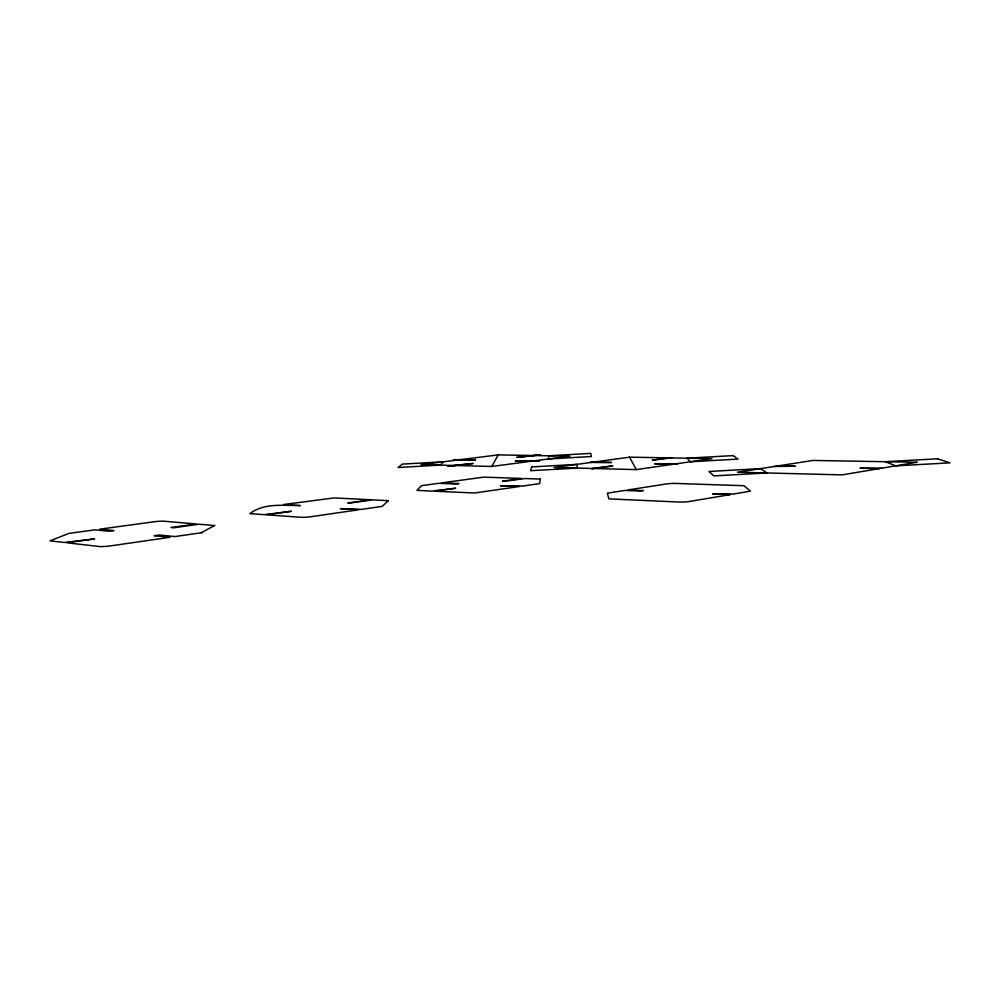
<?xml version="1.0" encoding="UTF-8"?>
<svg xmlns="http://www.w3.org/2000/svg" width="1000" height="1000" viewBox="0 0 1000 1000"><rect width="100%" height="100%" fill="white"/><g stroke="black" fill="none" stroke-linecap="round" stroke-linejoin="round"><path stroke-width="1.5" d="M491.763 466.45L498.2 454.9L569.85 456.175L491.763 466.45L421 464.6L498.2 454.9M636.287 469.6L712.013 458.638L629.562 457.175L554.15 467.5L636.287 469.6L629.562 457.175M778.112 465.863L795.3 466.238L774.188 466.475M881.6 468.2L860.025 468.225L879.013 468.625M548.825 455.775L548.413 458.963L591.4 456.525L590.688 453.4L548.825 455.775M540.35 479.062L539.587 483.6L522.587 486.062L500.412 485.763L519.45 486.512L474.575 493.013L434.637 491.2L455.675 488.237L431.863 491.075L416.938 490.4L421.488 485.65L438.512 483.325L455.9 484.012L459.012 483.575L441.6 482.9L483.675 477.137L521.862 478.438L502.375 481.175L505.188 481.275L524.688 478.525L540.35 479.062M531.625 466.925L530.675 470.712L577.388 468.088L577.025 464.363L531.625 466.925M443.612 461.763L440.4 465.1L398.075 467.488L402.375 464.1L443.612 461.763M388.312 500.688L382.2 506.388L361.562 509.375L340.375 508.625L358.775 509.775L310.788 516.725A7.25 0.737 -4.1 0 1 300.675 517.275L266.388 514.812L291.3 511.3L264.4 514.663L249.85 513.625C264.325 502.688 283.4 505.688 300.275 505.562L283.575 504.513L334.162 497.925L370.688 499.738L347.75 502.95L349.8 503.075L372.738 499.85L388.312 500.688M214.613 525.525L201.4 532.663L202.075 532.638L174.975 536.562L159.037 535L154.15 535.7L170.05 537.275L110.288 545.925A8.125 0.875 -4.9 0 1 99.262 546.512L66.875 542.788L94.612 538.888L64.225 542.487L50 540.85L68.963 533.387L94.938 529.837L109.113 531.237L113.9 530.588L99.688 529.188L154.088 521.763A7.175 0.7 -4.6 0 1 163.85 521.225L196.188 523.962L171.038 527.5L173.85 527.75L199.013 524.2L214.613 525.525M916.9 462.275L842.087 474.888L737.475 472.2L813.062 460.438L916.9 462.275M730.15 494.6L689.65 501.45A7.688 0.812 -2.7 0 1 678.787 502.038L608.875 498.862L607.312 493.175L624.738 490.45L640.238 491.062L643.4 490.562L627.913 489.95L666.287 483.963A6.887 0.65 -2.8 0 1 675.962 483.438L743.938 485.725L750.487 491.163L733.325 494.062L712.6 493.913L730.15 494.6M677.537 463.888L654.75 463.725L677.537 463.888M610.638 466.025L591.638 468.688L612.775 466.075L610.638 466.025M669.912 457.7L652.225 460.175L672.062 457.738L669.912 457.7M611.425 462.475L590.325 462.325L611.425 462.475M539.2 461.138L515.388 461.062L539.2 461.138M472.837 463.475L447.562 466.312L472.837 463.475M540.487 454.775L516.825 457.425L540.487 454.775M475.5 459.775L453.512 459.712L475.5 459.775M733.125 455.6L686.975 458.188L690.575 461.763L738.088 459.1L733.125 455.6M760.487 468.612L709.038 471.475L713.787 475.887L766.938 472.95L760.487 468.612M937.625 458.8L885.225 461.712L895.837 465.85L950 462.85L937.625 458.8"/></g></svg>
